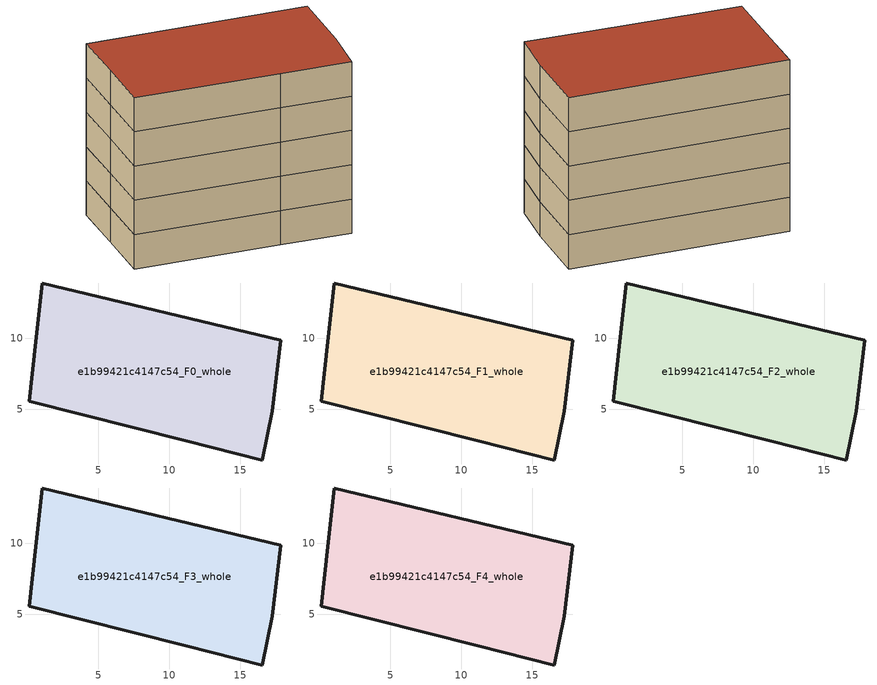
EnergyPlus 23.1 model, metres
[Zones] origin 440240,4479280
e1b99421c4147c54_F0_whole
 floor ground (EU_floor_Construction): 17.85,9.87 17.25,4.87 16.56,1.43 11.17,2.79 0.13,5.56 0.6,9.76 1.05,13.9 z0
 wall outside (EU_wall_Construction): 0.13,5.56 11.17,2.79 16.56,1.43 17.25,4.87 17.85,9.87 1.05,13.9 0.6,9.76 0.13,5.56 z0:3
e1b99421c4147c54_F1_whole
 floor to e1b99421c4147c54_F0_whole (EU_floor_Construction): 17.85,9.87 17.25,4.87 16.56,1.43 11.17,2.79 0.13,5.56 0.6,9.76 1.05,13.9 z3
 wall outside (EU_wall_Construction): 0.13,5.56 11.17,2.79 16.56,1.43 17.25,4.87 17.85,9.87 1.05,13.9 0.6,9.76 0.13,5.56 z3:6
e1b99421c4147c54_F2_whole
 floor to e1b99421c4147c54_F1_whole (EU_floor_Construction): 17.85,9.87 17.25,4.87 16.56,1.43 11.17,2.79 0.13,5.56 0.6,9.76 1.05,13.9 z6
 wall outside (EU_wall_Construction): 0.13,5.56 11.17,2.79 16.56,1.43 17.25,4.87 17.85,9.87 1.05,13.9 0.6,9.76 0.13,5.56 z6:9
e1b99421c4147c54_F3_whole
 floor to e1b99421c4147c54_F2_whole (EU_floor_Construction): 17.85,9.87 17.25,4.87 16.56,1.43 11.17,2.79 0.13,5.56 0.6,9.76 1.05,13.9 z9
 wall outside (EU_wall_Construction): 0.13,5.56 11.17,2.79 16.56,1.43 17.25,4.87 17.85,9.87 1.05,13.9 0.6,9.76 0.13,5.56 z9:12
e1b99421c4147c54_F4_whole
 floor to e1b99421c4147c54_F3_whole (EU_floor_Construction): 17.85,9.87 17.25,4.87 16.56,1.43 11.17,2.79 0.13,5.56 0.6,9.76 1.05,13.9 z12
 wall outside (EU_wall_Construction): 0.13,5.56 11.17,2.79 16.56,1.43 17.25,4.87 17.85,9.87 1.05,13.9 0.6,9.76 0.13,5.56 z12:15
 roof outside (EU_roof_Construction): 16.56,1.43 17.25,4.87 17.85,9.87 1.05,13.9 0.6,9.76 0.13,5.56 11.17,2.79 z15
[Building]
EU S2 Campaign: North Axis=0; Terrain=City; Solar Distribution=FullExterior
[Site:Location]
Madrid: Latitude=40.5; Longitude=-3.5; Time Zone=1; Elevation=609
[SizingPeriod:WeatherFileDays]
AnnualSizingPeriod: Begin Month=1; Begin Day of Month=1; End Month=12; End Day of Month=31; Day of Week for Start Day=Monday; Use Weather File Daylight Saving Period=No; Use Weather File Rain and Snow Indicators=No
[MATERIAL]
EU_InternalMass_Material: Roughness=MediumRough; Thickness=0.1; Conductivity=1; Density=1800; Specific Heat=900; Thermal Absorptance=0.9; Solar Absorptance=0.7; Visible Absorptance=0.7
[MATERIAL:NOMASS] Roughness=MediumRough; Thermal Absorptance=0.9; Solar Absorptance=0.7; Visible Absorptance=0.7
Name | Thermal Resistance
EU_wall_NoMass | 1.60022
EU_roof_NoMass | 1.57597
EU_floor_NoMass | 0.470652
[CONSTRUCTION]
EU_wall_Construction: EU_wall_NoMass
EU_roof_Construction: EU_roof_NoMass
EU_floor_Construction: EU_floor_NoMass
EU_InternalMass_Construction: EU_InternalMass_Material
[ZONE] Type=1; Multiplier=1; Ceiling Height=autocalculate; Floor Area=autocalculate; Part of Total Floor Area=Yes
Name | Volume
e1b99421c4147c54_F0_whole | 433.754
e1b99421c4147c54_F1_whole; e1b99421c4147c54_F2_whole; e1b99421c4147c54_F3_whole; e1b99421c4147c54_F4_whole | 433.755
[INTERNALMASS] Construction=EU_InternalMass_Construction; Surface Area=144.585
Name | Zone or ZoneList
e1b99421c4147c54_F0_whole_EU_InternalMass | e1b99421c4147c54_F0_whole
e1b99421c4147c54_F1_whole_EU_InternalMass | e1b99421c4147c54_F1_whole
e1b99421c4147c54_F2_whole_EU_InternalMass | e1b99421c4147c54_F2_whole
e1b99421c4147c54_F3_whole_EU_InternalMass | e1b99421c4147c54_F3_whole
e1b99421c4147c54_F4_whole_EU_InternalMass | e1b99421c4147c54_F4_whole
[OTHEREQUIPMENT] Fuel Type=Electricity; Design Level Calculation Method=Watts/Area; Power per Zone Floor Area=1; Fraction Latent=0; Fraction Radiant=0; Fraction Lost=0; Carbon Dioxide Generation Rate=0; EndUse Subcategory=EU_Step8_InternalGains
Name | Zone or ZoneList or Space or SpaceList | Schedule
EU_Step8_InternalGain_e1b99421c4147c54_F0_whole_f000 | e1b99421c4147c54_F0_whole | EU_Step8_GainSchedule_e1b99421c4147c54_F0_whole_f000
EU_Step8_InternalGain_e1b99421c4147c54_F1_whole_f000 | e1b99421c4147c54_F1_whole | EU_Step8_GainSchedule_e1b99421c4147c54_F1_whole_f000
EU_Step8_InternalGain_e1b99421c4147c54_F2_whole_f000 | e1b99421c4147c54_F2_whole | EU_Step8_GainSchedule_e1b99421c4147c54_F2_whole_f000
EU_Step8_InternalGain_e1b99421c4147c54_F3_whole_f000 | e1b99421c4147c54_F3_whole | EU_Step8_GainSchedule_e1b99421c4147c54_F3_whole_f000
EU_Step8_InternalGain_e1b99421c4147c54_F4_whole_f000 | e1b99421c4147c54_F4_whole | EU_Step8_GainSchedule_e1b99421c4147c54_F4_whole_f000
[ZONEVENTILATION:DESIGNFLOWRATE] Schedule=EU_AlwaysOn; Design Flow Rate Calculation Method=AirChanges/Hour; Air Changes per Hour=0.480704; Ventilation Type=Natural; Fan Pressure Rise=0; Fan Total Efficiency=1; Constant Term Coefficient=1; Temperature Term Coefficient=0; Velocity Term Coefficient=0; Velocity Squared Term Coefficient=0; Minimum Indoor Temperature=-100; Maximum Indoor Temperature=100; Delta Temperature=-100; Minimum Outdoor Temperature=-100; Maximum Outdoor Temperature=100; Maximum Wind Speed=40
Name | Zone or ZoneList or Space or SpaceList
EU_ConstantAir_e1b99421c4147c54_F0_whole | e1b99421c4147c54_F0_whole
EU_ConstantAir_e1b99421c4147c54_F1_whole | e1b99421c4147c54_F1_whole
EU_ConstantAir_e1b99421c4147c54_F2_whole | e1b99421c4147c54_F2_whole
EU_ConstantAir_e1b99421c4147c54_F3_whole | e1b99421c4147c54_F3_whole
EU_ConstantAir_e1b99421c4147c54_F4_whole | e1b99421c4147c54_F4_whole
[HVACTEMPLATE:THERMOSTAT] Constant Heating Setpoint=20; Constant Cooling Setpoint=50
EU_HeatOnly_e1b99421c4147c54_F0_whole; EU_HeatOnly_e1b99421c4147c54_F1_whole; EU_HeatOnly_e1b99421c4147c54_F2_whole; EU_HeatOnly_e1b99421c4147c54_F3_whole; EU_HeatOnly_e1b99421c4147c54_F4_whole
[HVACTEMPLATE:ZONE:IDEALLOADSAIRSYSTEM] System Availability Schedule=EU_AlwaysOn; Maximum Heating Supply Air Temperature=50; Minimum Cooling Supply Air Temperature=13; Maximum Heating Supply Air Humidity Ratio=0.0156; Minimum Cooling Supply Air Humidity Ratio=0.0077; Heating Limit=NoLimit; Cooling Limit=NoLimit; Heating Availability Schedule=EU_AlwaysOn; Cooling Availability Schedule=EU_CoolingOff; Dehumidification Control Type=ConstantSensibleHeatRatio; Cooling Sensible Heat Ratio=0.7; Dehumidification Setpoint=60; Humidification Control Type=None; Humidification Setpoint=30; Outdoor Air Method=None; Outdoor Air Flow Rate per Person=0.00944; Outdoor Air Flow Rate per Zone Floor Area=0; Outdoor Air Flow Rate per Zone=0; Demand Controlled Ventilation Type=None; Outdoor Air Economizer Type=NoEconomizer; Heat Recovery Type=None; Sensible Heat Recovery Effectiveness=0.7; Latent Heat Recovery Effectiveness=0.65
Name | Template Thermostat
e1b99421c4147c54_F0_whole | EU_HeatOnly_e1b99421c4147c54_F0_whole
e1b99421c4147c54_F1_whole | EU_HeatOnly_e1b99421c4147c54_F1_whole
e1b99421c4147c54_F2_whole | EU_HeatOnly_e1b99421c4147c54_F2_whole
e1b99421c4147c54_F3_whole | EU_HeatOnly_e1b99421c4147c54_F3_whole
e1b99421c4147c54_F4_whole | EU_HeatOnly_e1b99421c4147c54_F4_whole
[SIZING:ZONE] Zone Cooling Design Supply Air Temperature Input Method=SupplyAirTemperature; Zone Cooling Design Supply Air Temperature=13; Zone Heating Design Supply Air Temperature Input Method=SupplyAirTemperature; Zone Heating Design Supply Air Temperature=50; Zone Cooling Design Supply Air Humidity Ratio=0.008; Zone Heating Design Supply Air Humidity Ratio=0.008; Cooling Design Air Flow Method=DesignDay; Cooling Design Air Flow Rate=0; Cooling Minimum Air Flow per Zone Floor Area=0.000762; Cooling Minimum Air Flow=0; Cooling Minimum Air Flow Fraction=0.2; Heating Design Air Flow Method=DesignDay; Heating Design Air Flow Rate=0; Heating Maximum Air Flow per Zone Floor Area=0.002032; Heating Maximum Air Flow=0.141576; Heating Maximum Air Flow Fraction=0.3; Account for Dedicated Outdoor Air System=No; Dedicated Outdoor Air System Control Strategy=NeutralSupplyAir; Dedicated Outdoor Air Low Setpoint Temperature for Design=autosize; Dedicated Outdoor Air High Setpoint Temperature for Design=autosize; Zone Load Sizing Method=Sensible Load Only No Latent Load; Zone Latent Cooling Design Supply Air Humidity Ratio Input Method=HumidityRatioDifference; Zone Cooling Design Supply Air Humidity Ratio Difference=0.005; Zone Latent Heating Design Supply Air Humidity Ratio Input Method=HumidityRatioDifference; Zone Humidification Design Supply Air Humidity Ratio Difference=0.005
e1b99421c4147c54_F0_whole; e1b99421c4147c54_F1_whole; e1b99421c4147c54_F2_whole; e1b99421c4147c54_F3_whole; e1b99421c4147c54_F4_whole
[SCHEDULE:CONSTANT]
Name | Hourly Value
EU_AlwaysOn | 1
EU_CoolingOff | 0
[SCHEDULE:FILE] Column Number=1; Rows to Skip at Top=0; Number of Hours of Data=8760; Column Separator=Comma; Interpolate to Timestep=No; Minutes per Item=60; Adjust Schedule for Daylight Savings=Yes
Name | File
EU_Step8_GainSchedule_e1b99421c4147c54_F0_whole_f000 | C:\Users\o_iseri\Desktop\OpenUBEM\openubem\outputs\eu_evidence\EU-11\ES-MAD-BERRUGUETE\idfs\e1b99421c4147c54\e1b99421c4147c54_F0_whole_f000_gain.csv
EU_Step8_GainSchedule_e1b99421c4147c54_F1_whole_f000 | C:\Users\o_iseri\Desktop\OpenUBEM\openubem\outputs\eu_evidence\EU-11\ES-MAD-BERRUGUETE\idfs\e1b99421c4147c54\e1b99421c4147c54_F1_whole_f000_gain.csv
EU_Step8_GainSchedule_e1b99421c4147c54_F2_whole_f000 | C:\Users\o_iseri\Desktop\OpenUBEM\openubem\outputs\eu_evidence\EU-11\ES-MAD-BERRUGUETE\idfs\e1b99421c4147c54\e1b99421c4147c54_F2_whole_f000_gain.csv
EU_Step8_GainSchedule_e1b99421c4147c54_F3_whole_f000 | C:\Users\o_iseri\Desktop\OpenUBEM\openubem\outputs\eu_evidence\EU-11\ES-MAD-BERRUGUETE\idfs\e1b99421c4147c54\e1b99421c4147c54_F3_whole_f000_gain.csv
EU_Step8_GainSchedule_e1b99421c4147c54_F4_whole_f000 | C:\Users\o_iseri\Desktop\OpenUBEM\openubem\outputs\eu_evidence\EU-11\ES-MAD-BERRUGUETE\idfs\e1b99421c4147c54\e1b99421c4147c54_F4_whole_f000_gain.csv
